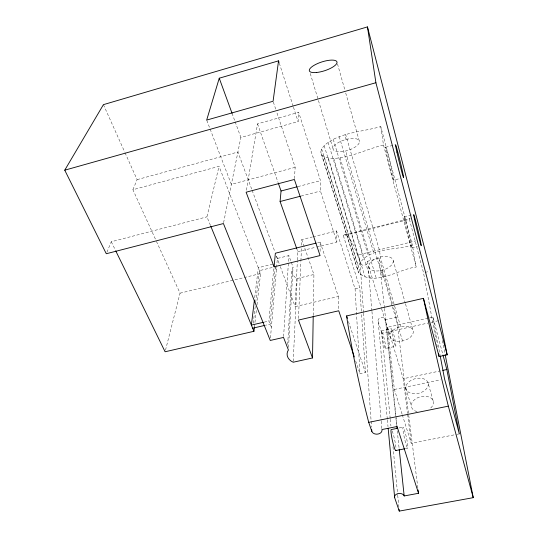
<?xml version="1.0" encoding="UTF-8"?>
<svg xmlns="http://www.w3.org/2000/svg" width="538" height="538" viewBox="0 0 538 538"><rect width="100%" height="100%" fill="white"/><g stroke="black" fill="none" stroke-linecap="round" stroke-linejoin="round"><path stroke-width="0.4" stroke-dasharray="2.69 2.02" d="M320.11 251.367L320.164 242.12L317.716 242.725M316.674 247.016L336.862 242.033L320.446 191.03L320.507 180.667L298.684 112.361L257.547 123.848L246.243 191.38M313.237 315.382L313.923 274.488L304.555 247.52M298.503 318.483L300.876 261.616M300.917 260.782L301.435 248.395M301.569 245.194L301.805 239.585L312.309 236.969M293.217 361.388L297.144 278.523A9.94 8.373 2.2 0 1 293.049 267.171L288.872 255.624L277.366 258.455L276.666 266.492M320.164 242.12L338.341 296.512L295.14 306.62L297.366 260.822M297.406 259.995L297.81 251.67L296.7 248.529M288.543 347.447L293.049 267.171M287.669 344.528L291.892 271.387M294.441 178.663L295.16 167.338L276.532 111.615M223.593 222.732L240.856 137.446L298.092 121.588L298.684 112.361M283.587 336.6L288.872 255.624M270.459 337.985L276.599 267.292M275.288 266.761L270.157 324.158L265.389 325.268M271.394 327.279L268.919 321.031L273.802 267.951M254.407 327.178L256.498 309.027M256.976 304.905L260.594 273.553L219.04 166.329L132.913 189.726L155.785 239.935M253.25 323.204L255.321 305.678M255.711 302.343L259.457 270.634L274.494 266.956M254.703 297.649L258.321 267.695L274.185 263.808M357.508 269.404C362.444 247.003 396.836 250.506 412.37 245.113L416.197 267.07C399.075 268.724 374.656 287.386 358.53 272.598L320.789 152.052C321.899 145.724 328.207 142.321 333.251 139.329C348.059 131.911 365.067 131.131 380.783 126.585L412.37 245.113M210.425 225.348L206.935 216.841L219.04 166.329M165.509 350.144L180.042 293.183L156.128 240.694M106.921 252.241L111.285 241.744L206.935 216.841M132.913 189.726L137.109 179.631L125.078 152.853M380.783 126.585L383.486 145.018C366.829 148.979 351.079 157.668 333.735 158.394C329.505 158.212 324.737 157.997 321.643 154.702L320.789 152.052M137.109 179.631L237.93 152.025L251.851 189.591M295.16 167.338L231.34 184.352L206.673 120.088M385.652 147.264L394.811 144.83M297.958 186.572L320.507 180.667M301.072 196.061L320.446 191.03M393.621 180.169A16.981 0.713 76.2 0 0 388.416 156.114A16.981 0.713 76.2 0 0 386.815 154.803A16.981 0.713 76.2 0 0 393.621 180.169L400.494 178.401M313.116 236.767L336.559 230.923L355.087 288.919L359.976 373.688L365.416 372.504L361.422 312.121M404.193 216.72L412.881 214.561M344.945 234.676L409.821 218.596M361.361 311.28L359.808 287.803L343.372 235.725L409.438 219.356A128.024 4.418 76.7 0 1 410.178 218.926M297.81 251.67L315.867 247.211M180.042 293.183L260.594 273.553M343.372 235.725A126.074 14.21 77.2 0 1 357.635 255.039L415.901 240.91M411.758 247.971L417.293 246.639M357.635 255.039L360.063 262.887A3.927 3.315 -4.6 0 0 364.744 265.173A3.927 3.315 -4.6 0 0 367.703 261.212L379.142 258.462L392.632 304.333M297.144 278.523L313.923 274.488M355.087 288.919L359.808 287.803M425.06 272.403L428.927 271.488M264.138 322.141L268.919 321.031M387.306 419.136L378.153 321.334A3.759 3.02 -4.7 0 1 380.904 317.595A3.759 3.02 -4.7 0 1 385.443 319.686L396.419 317.205L392.875 305.133M402.054 414.011L394.361 389.465L387.602 327.259L428.873 318.005M429.687 317.824L432.922 317.097L442.767 354.199M381.388 330.964L391.563 328.684M390.205 418.463L381.866 333.338L427.986 323.049M431.22 322.323L438.504 320.702M385.43 348.49A9.059 0.881 77 0 0 383.52 336.129A9.059 0.881 77 0 0 381.597 334.515A9.059 0.881 77 0 0 385.43 348.49L395.632 346.25A9.079 0.773 76.9 0 0 393.594 333.883A9.079 0.773 76.9 0 0 391.846 332.235A9.079 0.773 76.9 0 0 395.632 346.25M387.602 327.259L403.231 378.752L440.373 370.89M394.361 389.465L440.501 379.788M399.176 427.959L403.13 427.165M402.303 414.805L411.24 443.312L456.076 434.496M456.89 434.334L459.338 433.857M405.316 448.692L407.696 448.221A10.78 1.029 77.6 0 0 405.141 432.33A10.78 1.029 77.6 0 0 403.359 432.532A10.78 1.029 77.6 0 0 407.696 448.221M111.285 241.744L115.334 250.036M103.424 104.648L124.735 152.086M275.564 267.5L276.391 269.706M252.14 190.371L275.046 252.194M276.498 256.108L277.366 258.455M276.519 256.357L280.009 265.785M280.298 266.566L295.14 306.62M232.046 113.283L234.884 121.077M235.173 121.857L240.856 137.446M257.547 123.848L278.005 182.308M301.805 239.585L304.279 246.727M355.672 360.951L359.976 373.688M273.338 102.059L276.27 110.815M348.442 321.516L365.416 372.504M279.323 63.255L293.21 106.403M293.466 107.203L298.092 121.588M324.199 156.74L361.112 275.227M321.657 148.979L358.086 265.873M321.643 154.702L358.53 272.598M328.315 158.004L365.107 277.097M324.165 145.69L360.198 262.235M378.153 321.334L381.866 333.338M333.735 158.394L370.258 278.059M328.119 142.402L363.688 258.738M405.834 388.221L411.314 406.284M368.772 266.559L381.442 308.261M381.684 309.061L389.969 336.331M310.258 73.471L332.995 148.609M340.077 157.869L376.21 278.038M333.251 139.329L368.315 255.597M339.222 136.652L373.769 253.008M402.525 340.991L381.711 270.392L382.538 277.016L346.896 156.45L346.499 150.801M400.655 326.687L380.252 257.05L379.707 251.138L345.665 134.554L345.867 139.51M428.228 383.533A11.459 7.498 -14.6 0 1 412.485 393.608A11.459 7.498 -14.6 0 1 410.407 380.749A11.459 7.498 -14.6 0 1 428.228 383.533L433.399 401.751M337.494 63.921L344.811 89.785M345.726 93.02L359.445 141.528A13.746 5.514 -17.3 0 1 340.05 151.797A13.746 5.514 -17.3 0 1 339.182 142.106A13.746 5.514 -17.3 0 1 359.445 141.528M393.244 260.701A12.616 6.638 -16.3 0 1 375.672 270.964A12.616 6.638 -16.3 0 1 374.139 259.471A12.616 6.638 -16.3 0 1 393.244 260.701L405.296 303.136M405.517 303.936L413.251 331.159A11.95 7.169 -15.4 0 1 396.735 341.334A11.95 7.169 -15.4 0 1 394.872 329A11.95 7.169 -15.4 0 1 413.251 331.159M383.486 145.018L416.197 267.07M409.438 219.356L423.514 272.773L436.654 343.412M442.384 340.453L444.973 353.621M432.922 317.097L440.05 355.026M436.809 344.233L437.266 346.694M396.419 317.205L408.624 414.388M408.725 415.222L417.905 488.316M403.231 378.752L407.542 413.514M407.643 414.341L411.24 443.312M379.142 258.462L384.381 307.541M384.475 308.375L397.078 426.506M385.443 319.686L396.721 425.78M397.252 430.79L399.115 448.336M390.285 419.297L390.938 425.975M392.982 446.836L397.643 494.409M397.723 495.242L398.866 506.93M387.387 419.97L388.012 426.661M367.703 261.212L371.879 310.628M371.953 311.462L381.153 420.339M381.227 421.173L381.933 429.553M360.063 262.887L363.52 312.349M363.574 313.183L371.543 427.199M336.559 230.923L336.862 242.033M338.341 296.512L338.711 309.942M417.085 411.61A11.285 7.599 -14.2 0 1 413.218 400.965A11.285 7.599 -14.2 0 1 429.573 397.246A11.285 7.599 -14.2 0 1 430.017 408.678M392.182 430.985A10.747 1.17 77.8 0 1 395.934 447.387M404.899 221.696A16.079 0.652 76.4 0 0 411.489 247.588A16.079 0.652 76.4 0 0 407.501 227.776A16.079 0.652 76.4 0 0 404.899 221.696"/><path stroke-width="0.81" d="M445.134 354.448L473.252 497.663L399.277 511.1L394.663 497.711A4.889 3.376 -2.6 0 1 398.315 493.561A4.889 3.376 -2.6 0 1 404.179 495.949L418.53 493.299L397.078 426.506L381.933 429.553A5.178 3.806 -2.3 0 1 377.979 434.065A5.178 3.806 -2.3 0 1 371.832 431.389L368.718 422.35A131.454 15.266 77.4 0 1 346.586 315.94L423.446 298.334L439.095 356.553L447.179 354.831L430.474 271.118L367.467 26.9L103.424 104.648L64.748 170.183L106.295 253.741L223.425 223.552L270.251 340.453L283.533 337.434L288.402 349.956A11.48 9.038 2.4 0 0 293.176 362.229L312.517 357.952L313.217 316.223M274.104 266.814L246.108 192.207L294.387 179.47L320.083 255.57L274.104 266.814L275.355 253.216L316.088 243.129M296.7 248.529L280.09 201.508L281.051 190.997L278.281 183.102M115.704 250.789L165.099 351.771L253.929 331.3L254.407 327.178M254.4 300.143L251.381 325.1L263.338 322.323M278.549 60.855L273.075 101.265L206.673 120.088L219.248 78.212L278.549 60.855L279.061 62.455M64.748 170.183L375.901 82.731L367.467 26.9M281.051 190.997L297.151 186.78M280.09 201.508L300.265 196.269M252.658 328.207L264.588 325.45M442.794 370.379L446.836 369.525L459.338 433.857L444.549 378.94L440.205 355.853M368.718 422.35L448.336 406.156L473.252 497.663M397.602 428.275L391.281 429.539A10.747 1.17 77.8 0 0 392.619 441.442A10.747 1.17 77.8 0 0 395.995 450.158M395.766 450.555L404.515 448.847M210.741 226.121L253.929 331.3M312.517 357.952L298.435 320.076L338.732 310.782L354.327 356.97M219.248 78.212L232.046 113.283M346.586 315.94L347.38 318.328M442.982 355.006L446.836 369.525M375.901 82.731L447.179 354.831M438.483 353.264L439.095 356.553M418.113 489.977L418.53 493.299M396.809 426.614L396.983 428.288M399.209 449.169L404.179 495.949M399.115 509.432L399.277 511.1M388.167 428.329L394.663 497.711M371.718 429.714L371.832 431.389M448.336 406.156A133.572 4.755 76.7 0 1 423.446 298.334M396.916 152.14A17.021 0.518 76.3 0 0 403.554 177.614A17.021 0.518 76.3 0 0 398.174 153.538A17.021 0.518 76.3 0 0 396.916 152.14M414.516 219.316A16.12 0.471 76.4 0 0 421.025 245.288A16.12 0.471 76.4 0 0 416.815 225.483A16.12 0.471 76.4 0 0 414.516 219.316M316.405 72.509A14.499 4.607 -17.9 0 0 337.037 62.3A14.499 4.607 -17.9 0 0 316.055 64.264A14.499 4.607 -17.9 0 0 316.405 72.509"/></g></svg>
